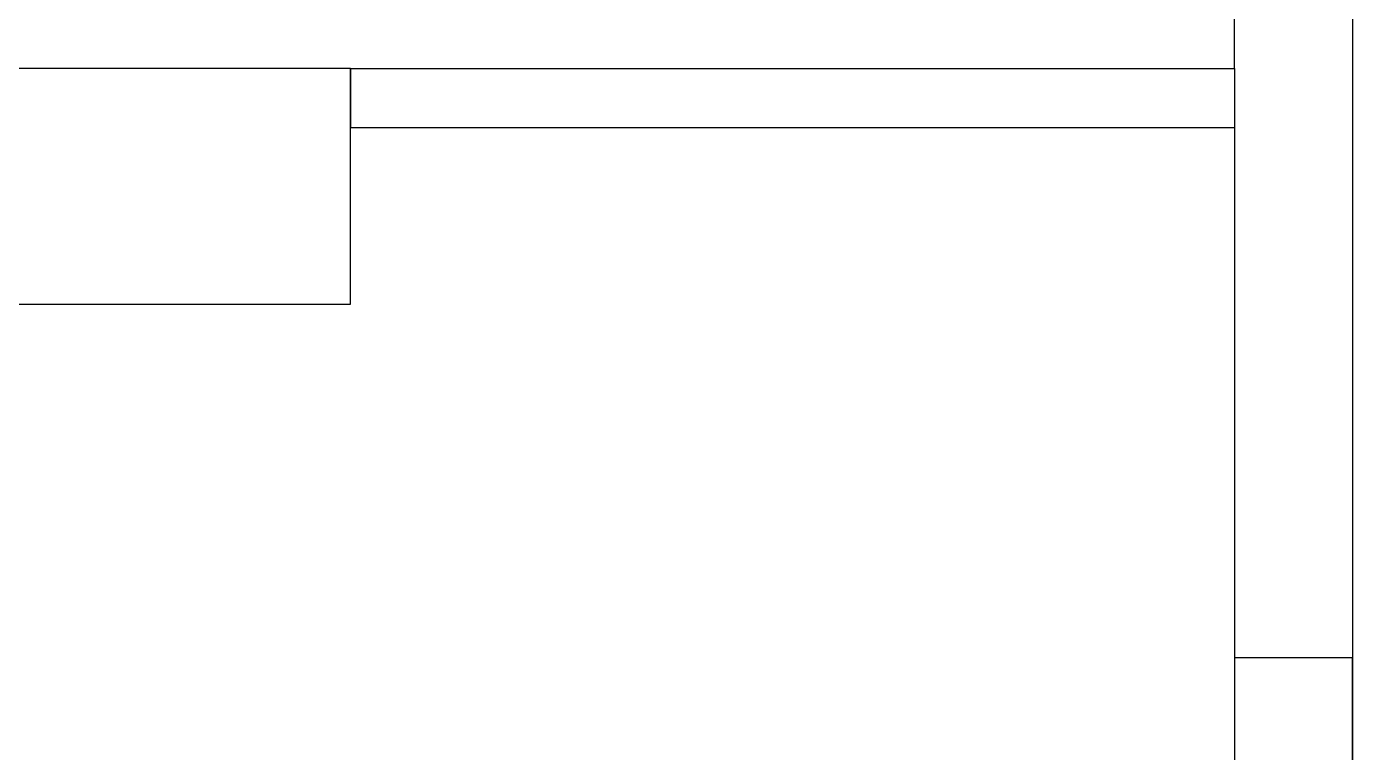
# Model space of a CAD drawing. Header units: centimetres. Extents: x 31418 to 49849, y -3781 to 3852.
# Drawn here: x 33703.1 to 33928.1, y 998.7 to 1122 of the extents above; entities that cross this region are included whole.
import ezdxf

# ---------------------------------------------------------------- set-up
doc = ezdxf.new("R2010")
doc.units = ezdxf.units.CM
doc.header["$LTSCALE"] = 100
doc.header["$MEASUREMENT"] = 0
for name, color, linetype in [('Muebles', 11, 'Continuous'), ('MUROS', 5, 'Continuous'), ('TABIQUE', 3, 'Continuous')]:
    doc.layers.add(name, color=color, linetype=linetype)

msp = doc.modelspace()

# ---------------------------------------------------------------- linework, layer by layer
at = {"layer": 'Muebles'}
for p, q in [((33908.12, 1014.81), (33908.12, 774.81)), ((33928.12, 1014.81), (33908.12, 1014.81)), ((33928.12, 894.81), (33928.12, 1014.81))]:
    msp.add_line(p, q, dxfattribs=at)
msp.add_lwpolyline([(33568.12, 1114.81), (33568.12, 1074.81), (33758.12, 1074.81), (33758.12, 1114.81)], close=True, dxfattribs=at)
at = {"layer": 'MUROS', "color": 5}
msp.add_line((33928.12, 1454.81), (33928.12, 664.81), dxfattribs=at)
at = {"layer": 'MUROS'}
for q in [(33908.12, 1434.81), (33908.12, 684.81)]:
    msp.add_line((33908.12, 1114.81), q, dxfattribs=at)
at = {"layer": 'MUROS', "color": 3}
msp.add_line((33758.12, 1114.81), (33908.12, 1114.81), dxfattribs=at)
at = {"layer": 'TABIQUE'}
for p, q in [((33758.12, 1114.81), (33758.12, 1104.81)), ((33758.12, 1104.81), (33908.12, 1104.81))]:
    msp.add_line(p, q, dxfattribs=at)

doc.saveas('drawing.dxf')
